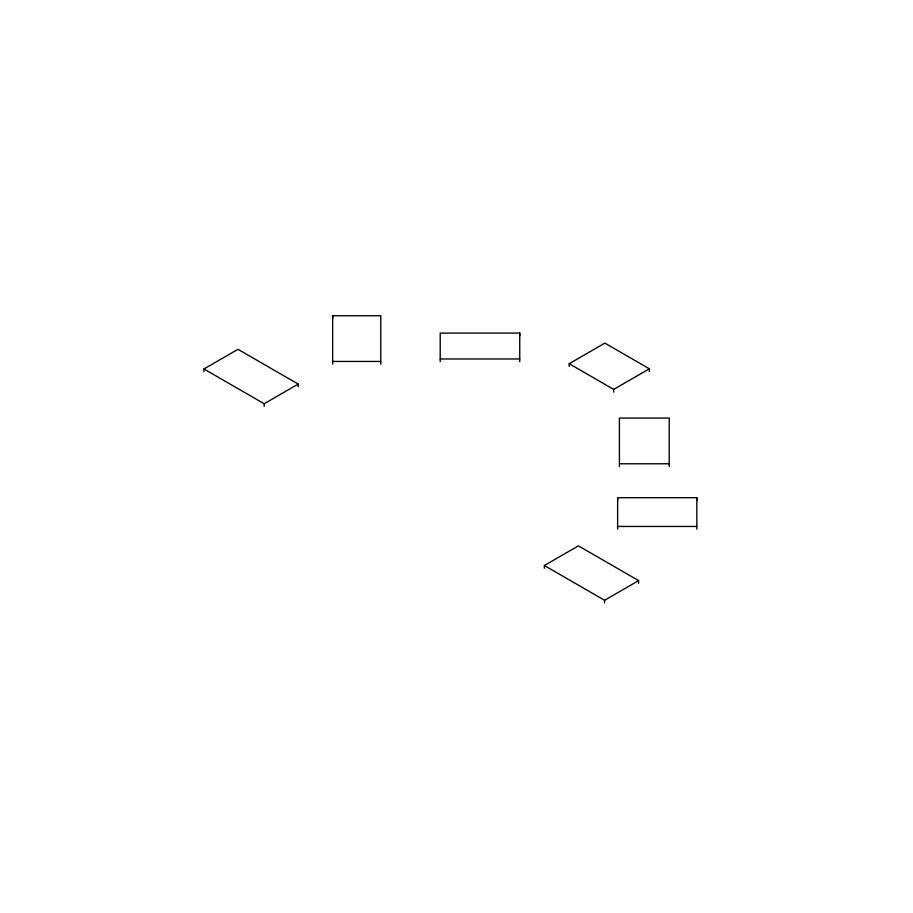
<?xml version="1.0" encoding="UTF-8"?>
<svg xmlns="http://www.w3.org/2000/svg" width="913" height="913" viewBox="0 0 913 913"><rect width="100%" height="100%" fill="white"/><g stroke="black" fill="none" stroke-linecap="round" stroke-linejoin="round"><path stroke-width="1.37" d="M332.652 364.15L332.652 315.715L380.789 315.715L380.789 364.15M519.737 361.685L519.737 333.097L440.214 333.097L440.214 361.685M617.633 529.163L617.633 497.699L696.824 497.699L696.824 500.404M696.824 529.163L696.824 497.699M203.941 371.682L203.941 368.978L237.985 349.314L298.209 384.088L298.209 386.792M203.941 368.978L264.165 403.74L298.209 384.088M569.187 366.433L569.187 363.716L604.874 343.117L649.371 368.806L649.371 371.511M569.187 363.716L613.684 389.406L649.371 368.806M544.365 568.217L544.365 565.512L578.408 545.86L638.621 580.622L638.621 583.339M544.365 565.512L604.577 600.275L638.621 580.622M440.214 358.969L519.737 358.969M332.652 361.434L380.789 361.434M619.413 463.77L669.218 463.77M617.633 526.447L696.824 526.447M669.218 466.486L669.218 418.051L619.413 418.051L619.413 466.486M617.633 497.699L617.633 500.404M613.684 389.406L613.684 392.111M604.577 600.275L604.577 602.991M519.737 333.097L519.737 335.801M332.652 315.715L332.652 318.432M264.165 403.74L264.165 406.445"/></g></svg>
